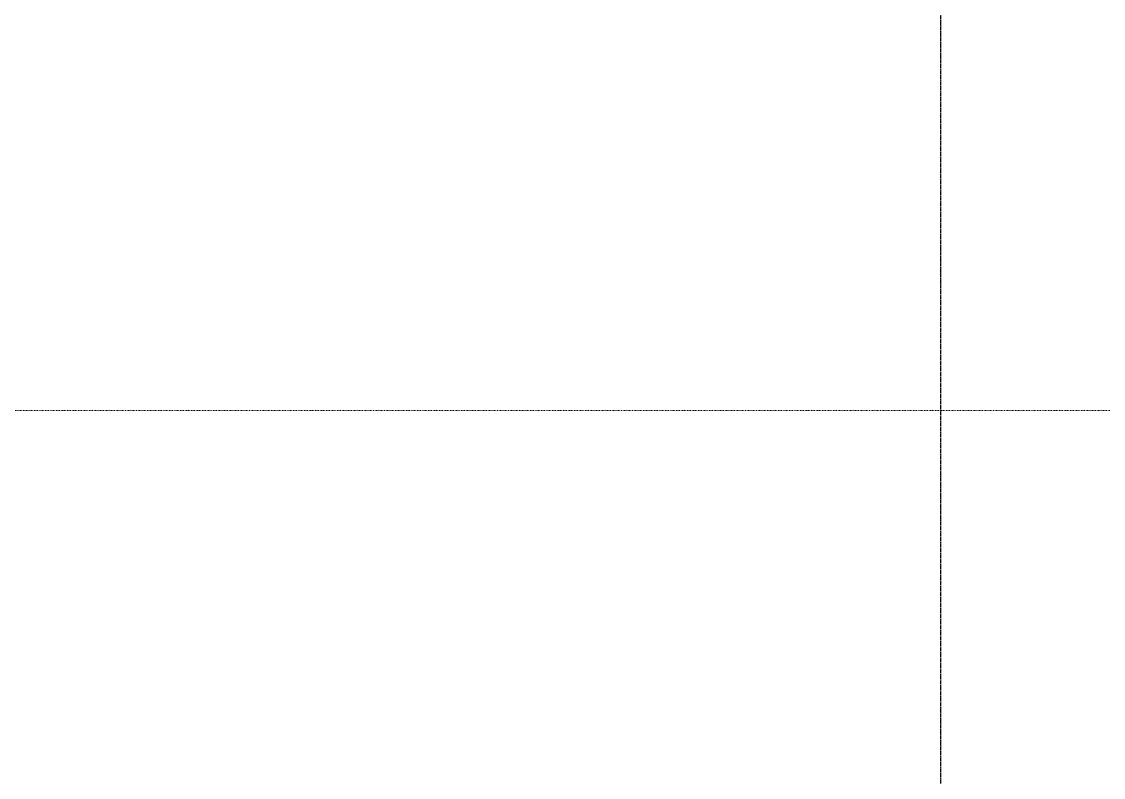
# Model space of a CAD drawing. Header units: inches. Extents: x -4058 to -1781, y 9814 to 12289.
# Drawn here: x -3300.7 to -3128.5, y 11012 to 11132.3 of the extents above; entities that cross this region are included whole.
import ezdxf

# ---------------------------------------------------------------- set-up
doc = ezdxf.new("R2010")
doc.units = ezdxf.units.IN
doc.header["$MEASUREMENT"] = 0
for name, pattern in [('Aligning Line 1_8_', [0.25, 0.125, -0.125]), ('Grid Line 1_2_', [0.875, 0.5, -0.125, 0.125, -0.125]), ('Grid Line 1_2__2_', [0.875, 0.5, -0.125, 0.125, -0.125])]:
    doc.linetypes.add(name, pattern=pattern)
for name, color, linetype, lineweight in [('0-1', 7, 'Continuous', 5), ('G-ANNO-SYMB-1', 147, 'Aligning Line 1_8_', 9), ('S-GRID-1', 1, 'Grid Line 1_2_', 9), ('S-GRID-2', 1, 'Grid Line 1_2__2_', 30)]:
    doc.layers.add(name, color=color, linetype=linetype, lineweight=lineweight)

# ---------------------------------------------------------------- blocks, each defined once
blk = doc.blocks.new('CTR - 1st Phase - Shell_rvt-1-UNITS PLANS - 3RD FLOOR')
at = {"layer": 'S-GRID-1'}
blk.add_line((-3154.32, 9836.18), (-3154.32, 12273), dxfattribs=at)
blk = doc.blocks.new('CTR - 1st Phase - Common Walls_rvt-1-UNITS PLANS - 3RD FLOOR')
at = {"layer": 'G-ANNO-SYMB-1'}
blk.add_line((-1871.64, 11070.38), (-4009.54, 11070.38), dxfattribs=at)
blk = doc.blocks.new('CTR - 1st Phase - Structure_rvt-1-UNITS PLANS - 3RD FLOOR')
at = {"layer": 'S-GRID-2'}
blk.add_line((-3154.32, 9814.03), (-3154.32, 12247.5), dxfattribs=at)

msp = doc.modelspace()

# ---------------------------------------------------------------- block references
at = {"layer": '0-1'}
for name in ['CTR - 1st Phase - Shell_rvt-1-UNITS PLANS - 3RD FLOOR', 'CTR - 1st Phase - Structure_rvt-1-UNITS PLANS - 3RD FLOOR', 'CTR - 1st Phase - Common Walls_rvt-1-UNITS PLANS - 3RD FLOOR']:
    msp.add_blockref(name, (0, 0), dxfattribs=at)

doc.saveas('drawing.dxf')
